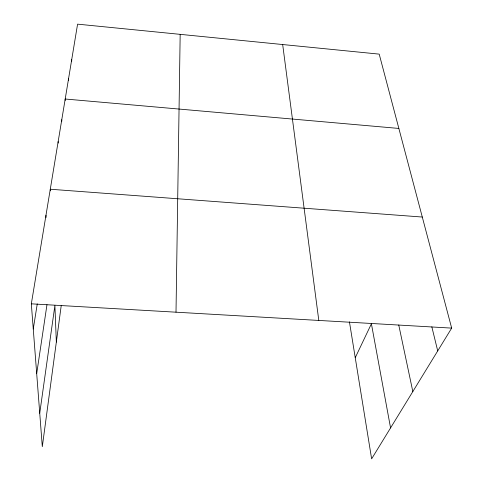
<?xml version="1.0" encoding="UTF-8"?>
<svg xmlns="http://www.w3.org/2000/svg" width="483" height="483" viewBox="0 0 483 483"><rect width="100%" height="100%" fill="white"/><g stroke="black" fill="none" stroke-linecap="round" stroke-linejoin="round"><path stroke-width="0.72" d="M176.005 312.187L180.171 34.347M61.22 305.654L42.311 446.69L31.329 303.831L77.582 24.15L379.203 54.126L451.671 328.114L371.626 458.85L349.438 321.853M39.739 413.255L54.893 305.528L56.342 342.049M36.696 373.661L46.972 304.695M33.267 329.026L37.263 303.904M355.246 357.698L371.403 323.797L390.566 427.92M31.329 303.831L451.671 328.114M422.293 217.042L50.28 189.233L50.341 190.743M398.861 128.442L65.199 99.015L65.223 100.488M431.832 326.846L437.719 350.906M398.753 325.011L412.826 391.556M282.676 44.533L318.798 320.44M45.976 215.249L46.084 217.495M58.159 141.591L58.195 143.065M61.776 119.724L61.806 121.197M68.544 78.801L68.562 80.269M71.713 59.638L71.725 61.142"/></g></svg>
